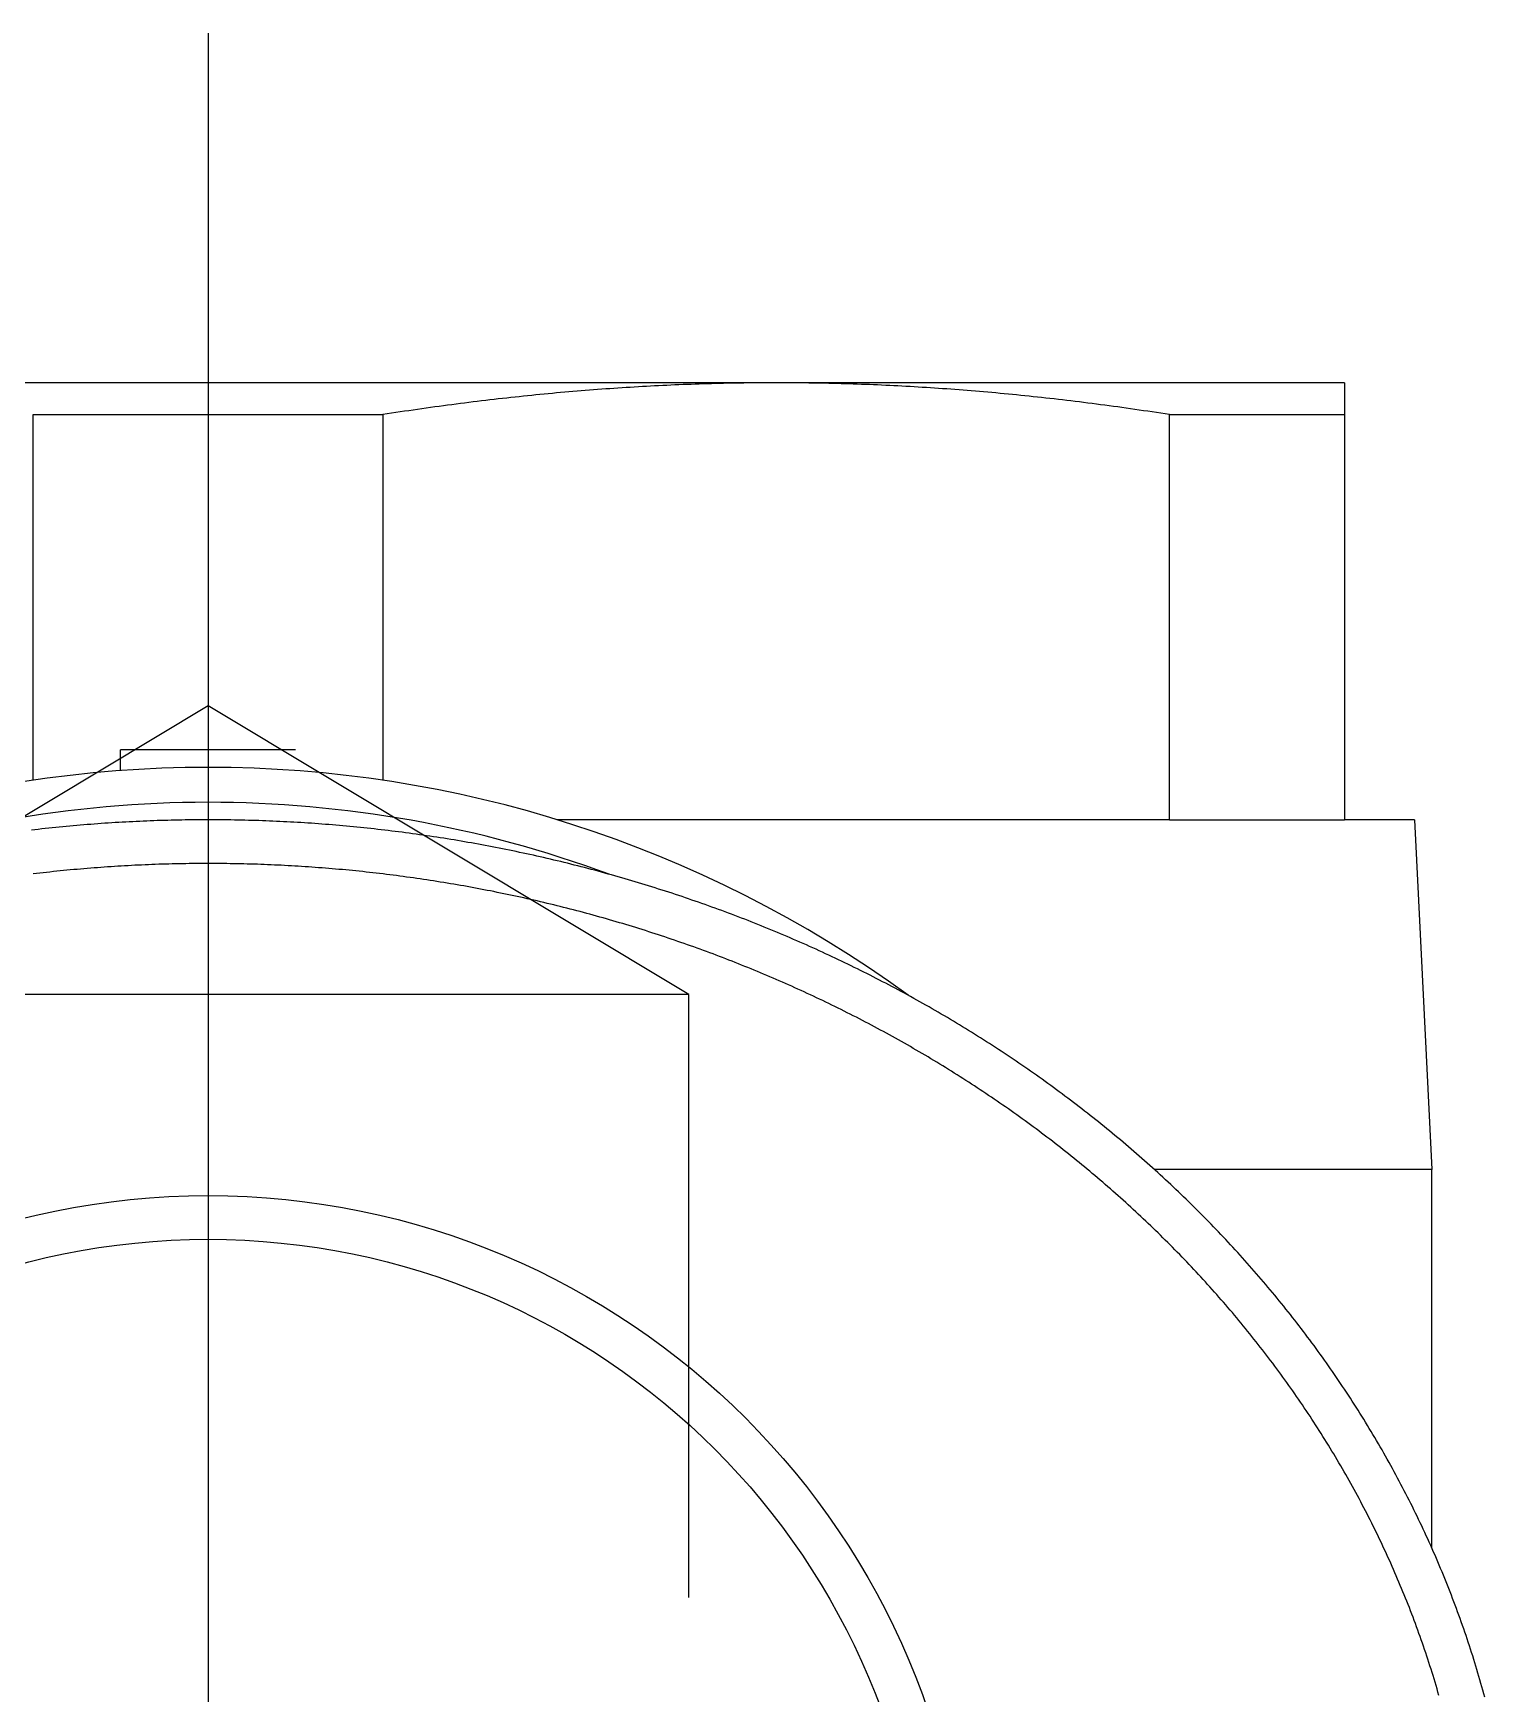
# Model space of a CAD drawing. Extents: x -34.3 to 30.5, y -36.1 to 11.
# Drawn here: x 19.98 to 28.29, y 1.5 to 11 of the extents above; entities that cross this region are included whole.
import ezdxf

# ---------------------------------------------------------------- set-up
doc = ezdxf.new("R2010")
doc.units = 0
doc.linetypes.add('CENTER', pattern=[50.8, 31.75, -6.35, 6.35, -6.35])
doc.linetypes.add('DASHED', pattern=[19.05, 12.7, -6.35])
doc.layers.get('0').update_dxf_attribs({"linetype": 'CONTINUOUS'})
doc.layers.add('CENTER', color=1, linetype='CENTER')

msp = doc.modelspace()

# ---------------------------------------------------------------- linework, layer by layer
at = {"color": 7, "linetype": 'CONTINUOUS'}
for p, q in [((24.2343, 9), (17.7343, 9)), ((27.4843, 9), (24.2343, 9)), ((27.4843, 9), (27.4843, 8.818)), ((19.9843, 6.7261), (19.9843, 8.818)), ((19.9843, 8.818), (21.9843, 8.818)), ((21.9843, 8.818), (21.9843, 6.7261)), ((26.4843, 6.5), (26.4843, 8.818)), ((26.4843, 8.818), (27.4843, 8.818)), ((27.4843, 8.818), (27.4843, 6.5)), ((21.4843, 6.9), (20.4843, 6.9)), ((20.4843, 6.7816), (20.4843, 6.9)), ((26.2393, 6.5), (22.9818, 6.5)), ((26.4843, 6.5), (26.2393, 6.5)), ((26.4843, 6.5), (27.4843, 6.5)), ((27.8843, 6.5), (27.4843, 6.5)), ((27.8843, 6.5), (27.9843, 4.5)), ((27.9843, 4.5), (26.3963, 4.5)), ((27.9843, 2.3336), (27.9843, 4.5))]:
    msp.add_line(p, q, dxfattribs=at)
at = {"color": 3, "linetype": 'DASHED'}
for p, q in [((20.9843, 7.1524), (18.2343, 5.5)), ((23.7343, 5.5), (20.9843, 7.1524)), ((23.7343, 5.5), (18.2343, 5.5)), ((23.7343, -17), (23.7343, 5.5))]:
    msp.add_line(p, q, dxfattribs=at)
at = {"color": 7}
for points in [[(24.2343, 9, 0), (24.2111, 9, 0), (24.1879, 8.9999, 0), (24.1646, 8.9998, 0), (24.1414, 8.9997, 0), (24.1182, 8.9995, 0), (24.095, 8.9993, 0), (24.0718, 8.999, 0), (24.0486, 8.9987, 0), (24.0255, 8.9984, 0), (24.0023, 8.998, 0), (23.9791, 8.9976, 0), (23.9559, 8.9971, 0), (23.9328, 8.9966, 0), (23.9096, 8.9961, 0), (23.8864, 8.9955, 0), (23.8633, 8.9949, 0), (23.8401, 8.9942, 0), (23.8169, 8.9935, 0), (23.7937, 8.9928, 0), (23.7706, 8.992, 0), (23.7474, 8.9912, 0), (23.7242, 8.9903, 0), (23.701, 8.9894, 0), (23.6779, 8.9885, 0), (23.6547, 8.9875, 0), (23.6315, 8.9865, 0), (23.6083, 8.9854, 0), (23.5851, 8.9843, 0), (23.5618, 8.9832, 0), (23.5386, 8.982, 0), (23.5154, 8.9808, 0), (23.4921, 8.9795, 0), (23.4689, 8.9782, 0), (23.4456, 8.9769, 0), (23.4224, 8.9755, 0), (23.3991, 8.9741, 0), (23.3758, 8.9726, 0), (23.3525, 8.9711, 0), (23.3292, 8.9696, 0), (23.3058, 8.968, 0), (23.2825, 8.9664, 0), (23.2591, 8.9648, 0), (23.2358, 8.9631, 0), (23.2124, 8.9613, 0), (23.189, 8.9596, 0), (23.1655, 8.9577, 0), (23.1421, 8.9559, 0), (23.1186, 8.954, 0), (23.0951, 8.952, 0), (23.0716, 8.9501, 0), (23.0481, 8.948, 0), (23.0246, 8.946, 0), (23.001, 8.9439, 0), (22.9774, 8.9417, 0), (22.9538, 8.9396, 0), (22.9302, 8.9373, 0), (22.9066, 8.9351, 0), (22.8829, 8.9328, 0), (22.8592, 8.9304, 0), (22.8355, 8.9281, 0), (22.8117, 8.9256, 0), (22.7879, 8.9231, 0), (22.7641, 8.9206, 0), (22.7403, 8.9181, 0), (22.7164, 8.9155, 0), (22.6925, 8.9129, 0), (22.6686, 8.9102, 0), (22.6447, 8.9075, 0), (22.6207, 8.9047, 0), (22.5967, 8.9019, 0), (22.5726, 8.8991, 0), (22.5486, 8.8962, 0), (22.5245, 8.8933, 0), (22.5003, 8.8903, 0), (22.4761, 8.8873, 0), (22.4519, 8.8842, 0), (22.4277, 8.8811, 0), (22.4034, 8.878, 0), (22.3791, 8.8748, 0), (22.3547, 8.8716, 0), (22.3303, 8.8683, 0), (22.3059, 8.865, 0), (22.2814, 8.8617, 0), (22.2569, 8.8583, 0), (22.2323, 8.8548, 0), (22.2077, 8.8514, 0), (22.1831, 8.8478, 0), (22.1584, 8.8443, 0), (22.1337, 8.8406, 0), (22.1089, 8.837, 0), (22.0841, 8.8333, 0), (22.0592, 8.8295, 0), (22.0343, 8.8257, 0), (22.0093, 8.8219, 0), (21.9843, 8.818, 0)], [(26.4843, 8.818, 0), (26.4593, 8.8219, 0), (26.4344, 8.8257, 0), (26.4095, 8.8295, 0), (26.3846, 8.8333, 0), (26.3598, 8.837, 0), (26.335, 8.8406, 0), (26.3103, 8.8443, 0), (26.2856, 8.8478, 0), (26.2609, 8.8514, 0), (26.2363, 8.8548, 0), (26.2118, 8.8583, 0), (26.1873, 8.8617, 0), (26.1628, 8.865, 0), (26.1384, 8.8683, 0), (26.114, 8.8716, 0), (26.0896, 8.8748, 0), (26.0653, 8.878, 0), (26.041, 8.8811, 0), (26.0167, 8.8842, 0), (25.9925, 8.8873, 0), (25.9683, 8.8903, 0), (25.9442, 8.8933, 0), (25.9201, 8.8962, 0), (25.896, 8.8991, 0), (25.872, 8.9019, 0), (25.848, 8.9047, 0), (25.824, 8.9075, 0), (25.8, 8.9102, 0), (25.7761, 8.9129, 0), (25.7522, 8.9155, 0), (25.7284, 8.9181, 0), (25.7045, 8.9206, 0), (25.6807, 8.9231, 0), (25.6569, 8.9256, 0), (25.6332, 8.9281, 0), (25.6095, 8.9304, 0), (25.5858, 8.9328, 0), (25.5621, 8.9351, 0), (25.5384, 8.9373, 0), (25.5148, 8.9396, 0), (25.4912, 8.9417, 0), (25.4676, 8.9439, 0), (25.4441, 8.946, 0), (25.4205, 8.948, 0), (25.397, 8.9501, 0), (25.3735, 8.952, 0), (25.35, 8.954, 0), (25.3266, 8.9559, 0), (25.3031, 8.9577, 0), (25.2797, 8.9596, 0), (25.2563, 8.9613, 0), (25.2329, 8.9631, 0), (25.2095, 8.9648, 0), (25.1862, 8.9664, 0), (25.1628, 8.968, 0), (25.1395, 8.9696, 0), (25.1162, 8.9711, 0), (25.0929, 8.9726, 0), (25.0696, 8.9741, 0), (25.0463, 8.9755, 0), (25.023, 8.9769, 0), (24.9998, 8.9782, 0), (24.9765, 8.9795, 0), (24.9533, 8.9808, 0), (24.93, 8.982, 0), (24.9068, 8.9832, 0), (24.8836, 8.9843, 0), (24.8604, 8.9854, 0), (24.8372, 8.9865, 0), (24.814, 8.9875, 0), (24.7908, 8.9885, 0), (24.7676, 8.9894, 0), (24.7444, 8.9903, 0), (24.7213, 8.9912, 0), (24.6981, 8.992, 0), (24.6749, 8.9928, 0), (24.6517, 8.9935, 0), (24.6286, 8.9942, 0), (24.6054, 8.9949, 0), (24.5822, 8.9955, 0), (24.5591, 8.9961, 0), (24.5359, 8.9966, 0), (24.5127, 8.9971, 0), (24.4896, 8.9976, 0), (24.4664, 8.998, 0), (24.4432, 8.9984, 0), (24.42, 8.9987, 0), (24.3968, 8.999, 0), (24.3736, 8.9993, 0), (24.3504, 8.9995, 0), (24.3272, 8.9997, 0), (24.304, 8.9998, 0), (24.2808, 8.9999, 0), (24.2576, 9, 0), (24.2343, 9, 0)], [(28.2871, 1.4805, 0), (28.2817, 1.5003, 0), (28.2763, 1.52, 0), (28.2708, 1.5398, 0), (28.2652, 1.5595, 0), (28.2595, 1.5792, 0), (28.2538, 1.5989, 0), (28.248, 1.6186, 0), (28.2422, 1.6382, 0), (28.2362, 1.6578, 0), (28.2302, 1.6774, 0), (28.2242, 1.697, 0), (28.218, 1.7166, 0), (28.2118, 1.7361, 0), (28.2056, 1.7556, 0), (28.1992, 1.7751, 0), (28.1928, 1.7946, 0), (28.1863, 1.814, 0), (28.1798, 1.8335, 0), (28.1731, 1.8529, 0), (28.1665, 1.8723, 0), (28.1597, 1.8916, 0), (28.1529, 1.9109, 0), (28.146, 1.9303, 0), (28.139, 1.9495, 0), (28.132, 1.9688, 0), (28.1249, 1.9881, 0), (28.1178, 2.0073, 0), (28.1105, 2.0265, 0), (28.1032, 2.0456, 0), (28.0959, 2.0647, 0), (28.0885, 2.0838, 0), (28.081, 2.1029, 0), (28.0734, 2.122, 0), (28.0658, 2.141, 0), (28.0581, 2.16, 0), (28.0503, 2.179, 0), (28.0425, 2.1979, 0), (28.0346, 2.2168, 0), (28.0267, 2.2357, 0), (28.0187, 2.2546, 0), (28.0106, 2.2734, 0), (28.0024, 2.2922, 0), (27.9942, 2.311, 0), (27.986, 2.3297, 0), (27.9776, 2.3485, 0), (27.9692, 2.3671, 0), (27.9608, 2.3858, 0), (27.9523, 2.4044, 0), (27.9437, 2.423, 0), (27.935, 2.4416, 0), (27.9263, 2.4601, 0), (27.9176, 2.4786, 0), (27.9087, 2.4971, 0), (27.8998, 2.5155, 0), (27.8909, 2.5339, 0), (27.8819, 2.5523, 0), (27.8728, 2.5707, 0), (27.8637, 2.589, 0), (27.8545, 2.6073, 0), (27.8452, 2.6255, 0), (27.8359, 2.6437, 0), (27.8265, 2.6619, 0), (27.8171, 2.68, 0), (27.8076, 2.6982, 0), (27.798, 2.7162, 0), (27.7884, 2.7343, 0), (27.7787, 2.7523, 0), (27.769, 2.7703, 0), (27.7592, 2.7882, 0), (27.7494, 2.8061, 0), (27.7395, 2.824, 0), (27.7295, 2.8418, 0), (27.7195, 2.8596, 0), (27.7094, 2.8774, 0), (27.6993, 2.8952, 0), (27.6891, 2.9128, 0), (27.6788, 2.9305, 0), (27.6685, 2.9481, 0), (27.6581, 2.9657, 0), (27.6477, 2.9833, 0), (27.6373, 3.0008, 0), (27.6267, 3.0183, 0), (27.6161, 3.0357, 0), (27.6055, 3.0531, 0), (27.5948, 3.0704, 0), (27.5841, 3.0878, 0), (27.5733, 3.105, 0), (27.5624, 3.1223, 0), (27.5515, 3.1395, 0), (27.5405, 3.1567, 0), (27.5295, 3.1738, 0), (27.5184, 3.1909, 0), (27.5073, 3.2079, 0), (27.4961, 3.225, 0), (27.4849, 3.2419, 0), (27.4736, 3.2589, 0), (27.4623, 3.2757, 0), (27.4509, 3.2926, 0), (27.4395, 3.3094, 0), (27.428, 3.3262, 0), (27.4164, 3.3429, 0), (27.4048, 3.3596, 0), (27.3932, 3.3763, 0), (27.3815, 3.3929, 0), (27.3698, 3.4095, 0), (27.358, 3.426, 0), (27.3461, 3.4425, 0), (27.3342, 3.459, 0), (27.3223, 3.4754, 0), (27.3103, 3.4918, 0), (27.2982, 3.5081, 0), (27.2861, 3.5244, 0), (27.274, 3.5406, 0), (27.2618, 3.5569, 0), (27.2496, 3.573, 0), (27.2373, 3.5892, 0), (27.2249, 3.6053, 0), (27.2125, 3.6213, 0), (27.2001, 3.6374, 0), (27.1876, 3.6533, 0), (27.1751, 3.6693, 0), (27.1625, 3.6852, 0), (27.1499, 3.701, 0), (27.1372, 3.7168, 0), (27.1245, 3.7326, 0), (27.1117, 3.7483, 0), (27.0989, 3.764, 0), (27.086, 3.7797, 0), (27.0731, 3.7953, 0), (27.0601, 3.8109, 0), (27.0471, 3.8264, 0), (27.0341, 3.8419, 0), (27.021, 3.8573, 0), (27.0078, 3.8727, 0), (26.9946, 3.8881, 0), (26.9814, 3.9034, 0), (26.9681, 3.9187, 0), (26.9548, 3.9339, 0), (26.9414, 3.9491, 0), (26.928, 3.9643, 0), (26.9145, 3.9794, 0), (26.901, 3.9945, 0), (26.8874, 4.0095, 0), (26.8738, 4.0245, 0), (26.8602, 4.0395, 0), (26.8465, 4.0544, 0), (26.8328, 4.0692, 0), (26.819, 4.0841, 0), (26.8052, 4.0989, 0), (26.7913, 4.1136, 0), (26.7774, 4.1283, 0), (26.7635, 4.143, 0), (26.7495, 4.1576, 0), (26.7354, 4.1722, 0), (26.7214, 4.1867, 0), (26.7072, 4.2012, 0), (26.6931, 4.2156, 0), (26.6789, 4.23, 0), (26.6646, 4.2444, 0), (26.6503, 4.2587, 0), (26.636, 4.273, 0), (26.6216, 4.2873, 0), (26.6072, 4.3014, 0), (26.5927, 4.3156, 0), (26.5782, 4.3297, 0), (26.5637, 4.3438, 0), (26.5491, 4.3578, 0), (26.5345, 4.3718, 0), (26.5198, 4.3857, 0), (26.5051, 4.3996, 0), (26.4904, 4.4135, 0), (26.4756, 4.4273, 0), (26.4608, 4.4411, 0), (26.4459, 4.4548, 0), (26.431, 4.4685, 0), (26.4161, 4.4821, 0), (26.4011, 4.4957, 0), (26.3861, 4.5092, 0), (26.371, 4.5228, 0), (26.3559, 4.5362, 0), (26.3408, 4.5496, 0), (26.3256, 4.563, 0), (26.3104, 4.5764, 0), (26.2951, 4.5897, 0), (26.2798, 4.6029, 0), (26.2645, 4.6161, 0), (26.2492, 4.6293, 0), (26.2338, 4.6424, 0), (26.2183, 4.6555, 0), (26.2028, 4.6685, 0), (26.1873, 4.6815, 0), (26.1718, 4.6944, 0), (26.1562, 4.7073, 0), (26.1406, 4.7202, 0), (26.1249, 4.733, 0), (26.1092, 4.7458, 0), (26.0935, 4.7585, 0), (26.0777, 4.7712, 0), (26.0619, 4.7838, 0), (26.0461, 4.7964, 0), (26.0302, 4.8089, 0), (26.0143, 4.8214, 0), (25.9984, 4.8339, 0), (25.9824, 4.8463, 0), (25.9664, 4.8587, 0), (25.9503, 4.871, 0), (25.9343, 4.8833, 0), (25.9181, 4.8955, 0), (25.902, 4.9077, 0), (25.8858, 4.9198, 0), (25.8696, 4.9319, 0), (25.8534, 4.944, 0), (25.8371, 4.956, 0), (25.8208, 4.968, 0), (25.8044, 4.9799, 0), (25.788, 4.9917, 0), (25.7716, 5.0036, 0), (25.7552, 5.0154, 0), (25.7387, 5.0271, 0), (25.7222, 5.0388, 0), (25.7057, 5.0504, 0), (25.6891, 5.062, 0), (25.6725, 5.0736, 0), (25.6559, 5.0851, 0), (25.6392, 5.0966, 0), (25.6225, 5.108, 0), (25.6058, 5.1194, 0), (25.589, 5.1307, 0), (25.5722, 5.142, 0), (25.5554, 5.1532, 0), (25.5386, 5.1644, 0), (25.5217, 5.1755, 0), (25.5048, 5.1866, 0), (25.4879, 5.1977, 0), (25.4709, 5.2087, 0), (25.4539, 5.2196, 0), (25.4369, 5.2306, 0), (25.4199, 5.2414, 0), (25.4028, 5.2522, 0), (25.3857, 5.263, 0), (25.3686, 5.2737, 0), (25.3514, 5.2844, 0), (25.3342, 5.2951, 0), (25.317, 5.3056, 0), (25.2998, 5.3162, 0), (25.2825, 5.3267, 0), (25.2652, 5.3371, 0), (25.2479, 5.3475, 0), (25.2305, 5.3579, 0), (25.2132, 5.3682, 0), (25.1958, 5.3785, 0), (25.1783, 5.3887, 0), (25.1609, 5.3989, 0), (25.1434, 5.409, 0), (25.1259, 5.4191, 0), (25.1084, 5.4291, 0), (25.0908, 5.4391, 0), (25.0732, 5.449, 0), (25.0556, 5.4589, 0), (25.038, 5.4688, 0), (25.0204, 5.4786, 0), (25.0027, 5.4883, 0), (24.985, 5.498, 0), (24.9673, 5.5077, 0), (24.9495, 5.5173, 0), (24.9317, 5.5268, 0), (24.9139, 5.5363, 0), (24.8961, 5.5458, 0), (24.8783, 5.5553, 0), (24.8604, 5.5646, 0), (24.8425, 5.5739, 0), (24.8246, 5.5832, 0), (24.8067, 5.5925, 0), (24.7887, 5.6017, 0), (24.7707, 5.6108, 0), (24.7527, 5.6199, 0), (24.7347, 5.6289, 0), (24.7167, 5.638, 0), (24.6986, 5.6469, 0), (24.6805, 5.6558, 0), (24.6624, 5.6647, 0), (24.6443, 5.6735, 0), (24.6262, 5.6822, 0), (24.608, 5.691, 0), (24.5898, 5.6996, 0), (24.5716, 5.7083, 0), (24.5534, 5.7168, 0), (24.5351, 5.7254, 0), (24.5169, 5.7339, 0), (24.4986, 5.7423, 0), (24.4803, 5.7507, 0), (24.4619, 5.759, 0), (24.4436, 5.7673, 0), (24.4252, 5.7755, 0), (24.4069, 5.7838, 0), (24.3885, 5.7919, 0), (24.37, 5.8, 0), (24.3516, 5.8081, 0), (24.3331, 5.8161, 0), (24.3147, 5.824, 0), (24.2962, 5.8319, 0), (24.2777, 5.8398, 0), (24.2591, 5.8476, 0), (24.2406, 5.8554, 0), (24.222, 5.8631, 0), (24.2034, 5.8708, 0), (24.1848, 5.8784, 0), (24.1662, 5.886, 0), (24.1476, 5.8936, 0), (24.1289, 5.9011, 0), (24.1103, 5.9085, 0), (24.0916, 5.9159, 0), (24.0729, 5.9233, 0), (24.0542, 5.9306, 0), (24.0354, 5.9378, 0), (24.0167, 5.9451, 0), (23.9979, 5.9522, 0), (23.9791, 5.9593, 0), (23.9603, 5.9664, 0), (23.9415, 5.9734, 0), (23.9226, 5.9804, 0), (23.9038, 5.9874, 0), (23.8849, 5.9942, 0), (23.866, 6.0011, 0), (23.8471, 6.0079, 0), (23.8282, 6.0146, 0), (23.8093, 6.0213, 0), (23.7903, 6.028, 0), (23.7713, 6.0346, 0), (23.7524, 6.0411, 0), (23.7334, 6.0476, 0), (23.7144, 6.0541, 0), (23.6953, 6.0605, 0), (23.6763, 6.0669, 0), (23.6572, 6.0732, 0), (23.6382, 6.0795, 0), (23.6191, 6.0857, 0), (23.6, 6.0919, 0), (23.5809, 6.098, 0), (23.5617, 6.1041, 0), (23.5426, 6.1102, 0), (23.5234, 6.1162, 0), (23.5043, 6.1221, 0), (23.4851, 6.128, 0), (23.4659, 6.1339, 0), (23.4467, 6.1397, 0), (23.4275, 6.1455, 0), (23.4082, 6.1512, 0), (23.389, 6.1569, 0), (23.3697, 6.1625, 0), (23.3504, 6.1681, 0), (23.3311, 6.1736, 0), (23.3118, 6.1791, 0), (23.2925, 6.1845, 0), (23.2732, 6.1899, 0), (23.2539, 6.1953, 0), (23.2345, 6.2006, 0), (23.2151, 6.2058, 0), (23.1958, 6.211, 0), (23.1764, 6.2162, 0), (23.157, 6.2213, 0), (23.1376, 6.2264, 0), (23.1181, 6.2314, 0), (23.0987, 6.2364, 0), (23.0793, 6.2413, 0), (23.0598, 6.2462, 0), (23.0403, 6.251, 0), (23.0208, 6.2558, 0), (23.0013, 6.2605, 0), (22.9818, 6.2652, 0), (22.9623, 6.2699, 0), (22.9428, 6.2745, 0), (22.9233, 6.279, 0), (22.9037, 6.2835, 0), (22.8842, 6.288, 0), (22.8646, 6.2924, 0), (22.845, 6.2968, 0), (22.8254, 6.3011, 0), (22.8058, 6.3054, 0), (22.7862, 6.3096, 0), (22.7666, 6.3138, 0), (22.747, 6.3179, 0), (22.7273, 6.322, 0), (22.7077, 6.3261, 0), (22.688, 6.3301, 0), (22.6684, 6.334, 0), (22.6487, 6.3379, 0), (22.629, 6.3418, 0), (22.6093, 6.3456, 0), (22.5896, 6.3494, 0), (22.5699, 6.3531, 0), (22.5502, 6.3568, 0), (22.5305, 6.3604, 0), (22.5107, 6.364, 0), (22.491, 6.3675, 0), (22.4712, 6.371, 0), (22.4515, 6.3744, 0), (22.4317, 6.3778, 0), (22.4119, 6.3812, 0), (22.3921, 6.3845, 0), (22.3723, 6.3877, 0), (22.3525, 6.3909, 0), (22.3327, 6.3941, 0), (22.3129, 6.3972, 0), (22.2931, 6.4003, 0), (22.2733, 6.4033, 0), (22.2534, 6.4063, 0), (22.2336, 6.4092, 0), (22.2137, 6.4121, 0), (22.1939, 6.4149, 0), (22.174, 6.4177, 0), (22.1542, 6.4204, 0), (22.1343, 6.4231, 0), (22.1144, 6.4258, 0), (22.0945, 6.4284, 0), (22.0746, 6.431, 0), (22.0547, 6.4335, 0), (22.0348, 6.4359, 0), (22.0149, 6.4383, 0), (21.995, 6.4407, 0), (21.9751, 6.443, 0), (21.9551, 6.4453, 0), (21.9352, 6.4475, 0), (21.9153, 6.4497, 0), (21.8953, 6.4519, 0), (21.8754, 6.454, 0), (21.8554, 6.456, 0), (21.8355, 6.458, 0), (21.8155, 6.46, 0), (21.7955, 6.4619, 0), (21.7755, 6.4637, 0), (21.7556, 6.4655, 0), (21.7356, 6.4673, 0), (21.7156, 6.469, 0), (21.6956, 6.4707, 0), (21.6756, 6.4723, 0), (21.6556, 6.4739, 0), (21.6356, 6.4754, 0), (21.6156, 6.4769, 0), (21.5956, 6.4784, 0), (21.5756, 6.4798, 0), (21.5556, 6.4811, 0), (21.5356, 6.4824, 0), (21.5156, 6.4837, 0), (21.4955, 6.4849, 0), (21.4755, 6.486, 0), (21.4555, 6.4872, 0), (21.4355, 6.4882, 0), (21.4154, 6.4893, 0), (21.3954, 6.4902, 0), (21.3754, 6.4912, 0), (21.3553, 6.492, 0), (21.3353, 6.4929, 0), (21.3152, 6.4937, 0), (21.2952, 6.4944, 0), (21.2751, 6.4951, 0), (21.2551, 6.4958, 0), (21.235, 6.4964, 0), (21.215, 6.4969, 0), (21.1949, 6.4974, 0), (21.1749, 6.4979, 0), (21.1548, 6.4983, 0), (21.1348, 6.4987, 0), (21.1147, 6.499, 0), (21.0947, 6.4993, 0), (21.0746, 6.4995, 0), (21.0545, 6.4997, 0), (21.0345, 6.4999, 0), (21.0144, 6.5, 0), (20.9944, 6.5, 0), (20.9743, 6.5, 0), (20.9542, 6.5, 0), (20.9342, 6.4999, 0), (20.9141, 6.4997, 0), (20.8941, 6.4995, 0), (20.874, 6.4993, 0), (20.854, 6.499, 0), (20.8339, 6.4987, 0), (20.8138, 6.4983, 0), (20.7938, 6.4979, 0), (20.7737, 6.4974, 0), (20.7537, 6.4969, 0), (20.7336, 6.4964, 0), (20.7136, 6.4958, 0), (20.6935, 6.4951, 0), (20.6735, 6.4944, 0), (20.6534, 6.4937, 0), (20.6334, 6.4929, 0), (20.6133, 6.492, 0), (20.5933, 6.4912, 0), (20.5733, 6.4902, 0), (20.5532, 6.4893, 0), (20.5332, 6.4882, 0), (20.5132, 6.4872, 0), (20.4931, 6.486, 0), (20.4731, 6.4849, 0), (20.4531, 6.4837, 0), (20.4331, 6.4824, 0), (20.4131, 6.4811, 0), (20.393, 6.4798, 0), (20.373, 6.4784, 0), (20.353, 6.4769, 0), (20.333, 6.4754, 0), (20.313, 6.4739, 0), (20.293, 6.4723, 0), (20.273, 6.4707, 0), (20.2531, 6.469, 0), (20.2331, 6.4673, 0), (20.2131, 6.4655, 0), (20.1931, 6.4637, 0), (20.1731, 6.4619, 0), (20.1532, 6.46, 0), (20.1332, 6.458, 0), (20.1132, 6.456, 0), (20.0933, 6.454, 0), (20.0733, 6.4519, 0), (20.0534, 6.4497, 0), (20.0335, 6.4475, 0), (20.0135, 6.4453, 0), (19.9936, 6.443, 0), (19.9737, 6.4407, 0)], [(28.0248, 1.491, 0), (28.0194, 1.5098, 0), (28.0139, 1.5286, 0), (28.0084, 1.5475, 0), (28.0028, 1.5663, 0), (27.9971, 1.585, 0), (27.9913, 1.6038, 0), (27.9855, 1.6225, 0), (27.9797, 1.6413, 0), (27.9737, 1.66, 0), (27.9677, 1.6786, 0), (27.9616, 1.6973, 0), (27.9555, 1.7159, 0), (27.9493, 1.7346, 0), (27.943, 1.7532, 0), (27.9367, 1.7717, 0), (27.9303, 1.7903, 0), (27.9238, 1.8088, 0), (27.9173, 1.8273, 0), (27.9107, 1.8458, 0), (27.904, 1.8643, 0), (27.8973, 1.8827, 0), (27.8905, 1.9012, 0), (27.8836, 1.9196, 0), (27.8767, 1.9379, 0), (27.8697, 1.9563, 0), (27.8627, 1.9746, 0), (27.8556, 1.9929, 0), (27.8484, 2.0112, 0), (27.8412, 2.0294, 0), (27.8339, 2.0477, 0), (27.8265, 2.0659, 0), (27.8191, 2.084, 0), (27.8116, 2.1022, 0), (27.804, 2.1203, 0), (27.7964, 2.1384, 0), (27.7887, 2.1565, 0), (27.781, 2.1745, 0), (27.7732, 2.1925, 0), (27.7653, 2.2105, 0), (27.7574, 2.2285, 0), (27.7494, 2.2464, 0), (27.7414, 2.2643, 0), (27.7333, 2.2822, 0), (27.7251, 2.3001, 0), (27.7169, 2.3179, 0), (27.7086, 2.3357, 0), (27.7002, 2.3534, 0), (27.6918, 2.3712, 0), (27.6834, 2.3889, 0), (27.6748, 2.4066, 0), (27.6662, 2.4242, 0), (27.6576, 2.4418, 0), (27.6489, 2.4594, 0), (27.6401, 2.477, 0), (27.6313, 2.4945, 0), (27.6224, 2.512, 0), (27.6135, 2.5295, 0), (27.6045, 2.5469, 0), (27.5955, 2.5643, 0), (27.5864, 2.5817, 0), (27.5772, 2.599, 0), (27.568, 2.6164, 0), (27.5587, 2.6336, 0), (27.5494, 2.6509, 0), (27.54, 2.6681, 0), (27.5305, 2.6853, 0), (27.521, 2.7024, 0), (27.5114, 2.7195, 0), (27.5018, 2.7366, 0), (27.4922, 2.7537, 0), (27.4824, 2.7707, 0), (27.4727, 2.7877, 0), (27.4628, 2.8046, 0), (27.4529, 2.8215, 0), (27.443, 2.8384, 0), (27.433, 2.8553, 0), (27.4229, 2.8721, 0), (27.4128, 2.8888, 0), (27.4027, 2.9056, 0), (27.3924, 2.9223, 0), (27.3822, 2.939, 0), (27.3719, 2.9556, 0), (27.3615, 2.9722, 0), (27.3511, 2.9887, 0), (27.3406, 3.0053, 0), (27.33, 3.0218, 0), (27.3195, 3.0382, 0), (27.3088, 3.0546, 0), (27.2981, 3.071, 0), (27.2874, 3.0873, 0), (27.2766, 3.1036, 0), (27.2658, 3.1199, 0), (27.2549, 3.1361, 0), (27.244, 3.1523, 0), (27.233, 3.1685, 0), (27.2219, 3.1846, 0), (27.2108, 3.2007, 0), (27.1997, 3.2167, 0), (27.1885, 3.2327, 0), (27.1773, 3.2487, 0), (27.166, 3.2646, 0), (27.1547, 3.2805, 0), (27.1433, 3.2964, 0), (27.1318, 3.3122, 0), (27.1204, 3.328, 0), (27.1088, 3.3437, 0), (27.0972, 3.3594, 0), (27.0856, 3.3751, 0), (27.0739, 3.3907, 0), (27.0622, 3.4063, 0), (27.0504, 3.4219, 0), (27.0386, 3.4374, 0), (27.0268, 3.4529, 0), (27.0148, 3.4683, 0), (27.0029, 3.4837, 0), (26.9909, 3.4991, 0), (26.9788, 3.5144, 0), (26.9667, 3.5297, 0), (26.9546, 3.5449, 0), (26.9424, 3.5602, 0), (26.9301, 3.5753, 0), (26.9178, 3.5905, 0), (26.9055, 3.6056, 0), (26.8931, 3.6206, 0), (26.8807, 3.6356, 0), (26.8682, 3.6506, 0), (26.8557, 3.6656, 0), (26.8432, 3.6805, 0), (26.8305, 3.6953, 0), (26.8179, 3.7102, 0), (26.8052, 3.7249, 0), (26.7925, 3.7397, 0), (26.7797, 3.7544, 0), (26.7668, 3.7691, 0), (26.754, 3.7837, 0), (26.741, 3.7983, 0), (26.7281, 3.8129, 0), (26.7151, 3.8274, 0), (26.702, 3.8418, 0), (26.6889, 3.8563, 0), (26.6758, 3.8707, 0), (26.6626, 3.885, 0), (26.6494, 3.8994, 0), (26.6361, 3.9136, 0), (26.6228, 3.9279, 0), (26.6094, 3.9421, 0), (26.5961, 3.9562, 0), (26.5826, 3.9703, 0), (26.5691, 3.9844, 0), (26.5556, 3.9985, 0), (26.542, 4.0125, 0), (26.5284, 4.0264, 0), (26.5148, 4.0404, 0), (26.5011, 4.0542, 0), (26.4874, 4.0681, 0), (26.4736, 4.0819, 0), (26.4598, 4.0957, 0), (26.4459, 4.1094, 0), (26.432, 4.1231, 0), (26.4181, 4.1367, 0), (26.4041, 4.1503, 0), (26.3901, 4.1639, 0), (26.3761, 4.1774, 0), (26.362, 4.1909, 0), (26.3478, 4.2043, 0), (26.3337, 4.2177, 0), (26.3194, 4.231, 0), (26.3052, 4.2444, 0), (26.2909, 4.2576, 0), (26.2766, 4.2709, 0), (26.2622, 4.2841, 0), (26.2478, 4.2972, 0), (26.2333, 4.3103, 0), (26.2188, 4.3234, 0), (26.2043, 4.3364, 0), (26.1898, 4.3494, 0), (26.1752, 4.3624, 0), (26.1605, 4.3753, 0), (26.1458, 4.3882, 0), (26.1311, 4.401, 0), (26.1164, 4.4138, 0), (26.1016, 4.4265, 0), (26.0868, 4.4392, 0), (26.0719, 4.4519, 0), (26.057, 4.4645, 0), (26.0421, 4.477, 0), (26.0271, 4.4896, 0), (26.0121, 4.5021, 0), (25.9971, 4.5145, 0), (25.982, 4.5269, 0), (25.9669, 4.5393, 0), (25.9517, 4.5516, 0), (25.9365, 4.5639, 0), (25.9213, 4.5761, 0), (25.9061, 4.5883, 0), (25.8908, 4.6005, 0), (25.8755, 4.6126, 0), (25.8601, 4.6246, 0), (25.8447, 4.6367, 0), (25.8293, 4.6487, 0), (25.8138, 4.6606, 0), (25.7983, 4.6725, 0), (25.7828, 4.6844, 0), (25.7673, 4.6962, 0), (25.7517, 4.708, 0), (25.736, 4.7197, 0), (25.7204, 4.7314, 0), (25.7047, 4.743, 0), (25.689, 4.7546, 0), (25.6732, 4.7662, 0), (25.6574, 4.7777, 0), (25.6416, 4.7891, 0), (25.6257, 4.8006, 0), (25.6099, 4.812, 0), (25.5939, 4.8233, 0), (25.578, 4.8346, 0), (25.562, 4.8458, 0), (25.546, 4.8571, 0), (25.53, 4.8682, 0), (25.5139, 4.8793, 0), (25.4978, 4.8904, 0), (25.4816, 4.9014, 0), (25.4655, 4.9124, 0), (25.4493, 4.9234, 0), (25.4331, 4.9343, 0), (25.4168, 4.9451, 0), (25.4005, 4.956, 0), (25.3842, 4.9667, 0), (25.3679, 4.9775, 0), (25.3515, 4.9882, 0), (25.3351, 4.9988, 0), (25.3187, 5.0094, 0), (25.3022, 5.0199, 0), (25.2858, 5.0304, 0), (25.2693, 5.0409, 0), (25.2527, 5.0513, 0), (25.2361, 5.0617, 0), (25.2196, 5.072, 0), (25.2029, 5.0823, 0), (25.1863, 5.0925, 0), (25.1696, 5.1027, 0), (25.1529, 5.1129, 0), (25.1362, 5.123, 0), (25.1194, 5.1331, 0), (25.1027, 5.1431, 0), (25.0859, 5.1531, 0), (25.069, 5.163, 0), (25.0522, 5.1729, 0), (25.0353, 5.1827, 0), (25.0184, 5.1925, 0), (25.0014, 5.2022, 0), (24.9845, 5.2119, 0), (24.9675, 5.2216, 0), (24.9505, 5.2312, 0), (24.9335, 5.2408, 0), (24.9164, 5.2503, 0), (24.8993, 5.2598, 0), (24.8822, 5.2692, 0), (24.8651, 5.2786, 0), (24.8479, 5.288, 0), (24.8307, 5.2973, 0), (24.8135, 5.3065, 0), (24.7963, 5.3158, 0), (24.7791, 5.3249, 0), (24.7618, 5.334, 0), (24.7445, 5.3431, 0), (24.7272, 5.3521, 0), (24.7099, 5.3611, 0), (24.6925, 5.3701, 0), (24.6751, 5.379, 0), (24.6577, 5.3878, 0), (24.6403, 5.3966, 0), (24.6228, 5.4054, 0), (24.6054, 5.4141, 0), (24.5879, 5.4228, 0), (24.5704, 5.4314, 0), (24.5528, 5.44, 0), (24.5353, 5.4485, 0), (24.5177, 5.457, 0), (24.5001, 5.4654, 0), (24.4825, 5.4738, 0), (24.4649, 5.4822, 0), (24.4472, 5.4905, 0), (24.4296, 5.4988, 0), (24.4119, 5.507, 0), (24.3942, 5.5151, 0), (24.3764, 5.5233, 0), (24.3587, 5.5313, 0), (24.3409, 5.5394, 0), (24.3231, 5.5474, 0), (24.3053, 5.5553, 0), (24.2875, 5.5632, 0), (24.2696, 5.571, 0), (24.2518, 5.5789, 0), (24.2339, 5.5866, 0), (24.216, 5.5943, 0), (24.1981, 5.602, 0), (24.1802, 5.6096, 0), (24.1622, 5.6172, 0), (24.1442, 5.6247, 0), (24.1262, 5.6322, 0), (24.1082, 5.6396, 0), (24.0902, 5.6471, 0), (24.0722, 5.6544, 0), (24.0541, 5.6617, 0), (24.036, 5.669, 0), (24.0179, 5.6762, 0), (23.9998, 5.6834, 0), (23.9817, 5.6905, 0), (23.9636, 5.6976, 0), (23.9454, 5.7046, 0), (23.9272, 5.7116, 0), (23.909, 5.7185, 0), (23.8908, 5.7254, 0), (23.8726, 5.7323, 0), (23.8543, 5.7391, 0), (23.8361, 5.7459, 0), (23.8178, 5.7526, 0), (23.7995, 5.7593, 0), (23.7812, 5.7659, 0), (23.7629, 5.7725, 0), (23.7445, 5.779, 0), (23.7262, 5.7855, 0), (23.7078, 5.792, 0), (23.6894, 5.7984, 0), (23.671, 5.8047, 0), (23.6526, 5.811, 0), (23.6342, 5.8173, 0), (23.6157, 5.8235, 0), (23.5972, 5.8297, 0), (23.5788, 5.8358, 0), (23.5603, 5.8419, 0), (23.5418, 5.848, 0), (23.5233, 5.854, 0), (23.5047, 5.8599, 0), (23.4862, 5.8658, 0), (23.4676, 5.8717, 0), (23.449, 5.8775, 0), (23.4304, 5.8833, 0), (23.4118, 5.889, 0), (23.3932, 5.8947, 0), (23.3746, 5.9003, 0), (23.3559, 5.9059, 0), (23.3373, 5.9115, 0), (23.3186, 5.917, 0), (23.2999, 5.9224, 0), (23.2812, 5.9278, 0), (23.2625, 5.9332, 0), (23.2438, 5.9385, 0), (23.225, 5.9438, 0), (23.2063, 5.949, 0), (23.1875, 5.9542, 0), (23.1688, 5.9594, 0), (23.15, 5.9645, 0), (23.1312, 5.9695, 0), (23.1124, 5.9745, 0), (23.0935, 5.9795, 0), (23.0747, 5.9844, 0), (23.0559, 5.9893, 0), (23.037, 5.9941, 0), (23.0181, 5.9989, 0), (22.9993, 6.0036, 0), (22.9804, 6.0083, 0), (22.9615, 6.0129, 0), (22.9425, 6.0175, 0), (22.9236, 6.0221, 0), (22.9047, 6.0266, 0), (22.8857, 6.0311, 0), (22.8668, 6.0355, 0), (22.8478, 6.0399, 0), (22.8288, 6.0442, 0), (22.8098, 6.0485, 0), (22.7908, 6.0527, 0), (22.7718, 6.0569, 0), (22.7528, 6.0611, 0), (22.7338, 6.0652, 0), (22.7147, 6.0692, 0), (22.6957, 6.0733, 0), (22.6766, 6.0772, 0), (22.6576, 6.0812, 0), (22.6385, 6.085, 0), (22.6194, 6.0889, 0), (22.6003, 6.0927, 0), (22.5812, 6.0964, 0), (22.5621, 6.1001, 0), (22.543, 6.1037, 0), (22.5238, 6.1074, 0), (22.5047, 6.1109, 0), (22.4856, 6.1144, 0), (22.4664, 6.1179, 0), (22.4472, 6.1213, 0), (22.4281, 6.1247, 0), (22.4089, 6.1281, 0), (22.3897, 6.1314, 0), (22.3705, 6.1346, 0), (22.3513, 6.1378, 0), (22.3321, 6.141, 0), (22.3128, 6.1441, 0), (22.2936, 6.1472, 0), (22.2744, 6.1502, 0), (22.2551, 6.1532, 0), (22.2359, 6.1561, 0), (22.2166, 6.159, 0), (22.1974, 6.1618, 0), (22.1781, 6.1646, 0), (22.1588, 6.1674, 0), (22.1395, 6.1701, 0), (22.1203, 6.1727, 0), (22.101, 6.1754, 0), (22.0817, 6.1779, 0), (22.0623, 6.1805, 0), (22.043, 6.1829, 0), (22.0237, 6.1854, 0), (22.0044, 6.1878, 0), (21.9851, 6.1901, 0), (21.9657, 6.1924, 0), (21.9464, 6.1947, 0), (21.927, 6.1969, 0), (21.9077, 6.1991, 0), (21.8883, 6.2012, 0), (21.8689, 6.2033, 0), (21.8496, 6.2053, 0), (21.8302, 6.2073, 0), (21.8108, 6.2092, 0), (21.7914, 6.2111, 0), (21.7721, 6.213, 0), (21.7527, 6.2148, 0), (21.7333, 6.2165, 0), (21.7139, 6.2183, 0), (21.6945, 6.2199, 0), (21.675, 6.2215, 0), (21.6556, 6.2231, 0), (21.6362, 6.2247, 0), (21.6168, 6.2261, 0), (21.5974, 6.2276, 0), (21.5779, 6.229, 0), (21.5585, 6.2303, 0), (21.5391, 6.2317, 0), (21.5196, 6.2329, 0), (21.5002, 6.2341, 0), (21.4808, 6.2353, 0), (21.4613, 6.2364, 0), (21.4419, 6.2375, 0), (21.4224, 6.2386, 0), (21.403, 6.2396, 0), (21.3835, 6.2405, 0), (21.3641, 6.2414, 0), (21.3446, 6.2423, 0), (21.3251, 6.2431, 0), (21.3057, 6.2439, 0), (21.2862, 6.2446, 0), (21.2667, 6.2453, 0), (21.2473, 6.2459, 0), (21.2278, 6.2465, 0), (21.2083, 6.247, 0), (21.1888, 6.2475, 0), (21.1694, 6.248, 0), (21.1499, 6.2484, 0), (21.1304, 6.2487, 0), (21.1109, 6.249, 0), (21.0915, 6.2493, 0), (21.072, 6.2495, 0), (21.0525, 6.2497, 0), (21.033, 6.2499, 0), (21.0136, 6.25, 0), (20.9941, 6.25, 0), (20.9746, 6.25, 0), (20.9551, 6.25, 0), (20.9356, 6.2499, 0), (20.9162, 6.2497, 0), (20.8967, 6.2495, 0), (20.8772, 6.2493, 0), (20.8577, 6.249, 0), (20.8382, 6.2487, 0), (20.8188, 6.2484, 0), (20.7993, 6.248, 0), (20.7798, 6.2475, 0), (20.7603, 6.247, 0), (20.7409, 6.2465, 0), (20.7214, 6.2459, 0), (20.7019, 6.2453, 0), (20.6825, 6.2446, 0), (20.663, 6.2439, 0), (20.6435, 6.2431, 0), (20.6241, 6.2423, 0), (20.6046, 6.2414, 0), (20.5852, 6.2405, 0), (20.5657, 6.2396, 0), (20.5462, 6.2386, 0), (20.5268, 6.2375, 0), (20.5073, 6.2364, 0), (20.4879, 6.2353, 0), (20.4685, 6.2341, 0), (20.449, 6.2329, 0), (20.4296, 6.2317, 0), (20.4101, 6.2303, 0), (20.3907, 6.229, 0), (20.3713, 6.2276, 0), (20.3519, 6.2261, 0), (20.3324, 6.2247, 0), (20.313, 6.2231, 0), (20.2936, 6.2215, 0), (20.2742, 6.2199, 0), (20.2548, 6.2183, 0), (20.2354, 6.2165, 0), (20.216, 6.2148, 0), (20.1966, 6.213, 0), (20.1772, 6.2111, 0), (20.1578, 6.2092, 0), (20.1385, 6.2073, 0), (20.1191, 6.2053, 0), (20.0997, 6.2033, 0), (20.0803, 6.2012, 0), (20.061, 6.1991, 0), (20.0416, 6.1969, 0), (20.0223, 6.1947, 0), (20.0029, 6.1924, 0), (19.9836, 6.1901, 0)]]:
    msp.add_polyline3d(points, dxfattribs=at)
at = {"color": 7, "linetype": 'CONTINUOUS'}
for radius in [4.35, 4.1]:
    msp.add_circle((20.9843, 0), radius, dxfattribs=at)
for radius, start, end in [(6.8, 53.92743, 126.07257), (6.6, 69.65896, 110.34104)]:
    msp.add_arc((20.9843, 0), radius, start, end, dxfattribs=at)
at = {"layer": 'CENTER', "color": 1, "linetype": 'CENTER'}
msp.add_line((20.9843, 11), (20.9843, -19.5), dxfattribs=at)

doc.saveas('drawing.dxf')
